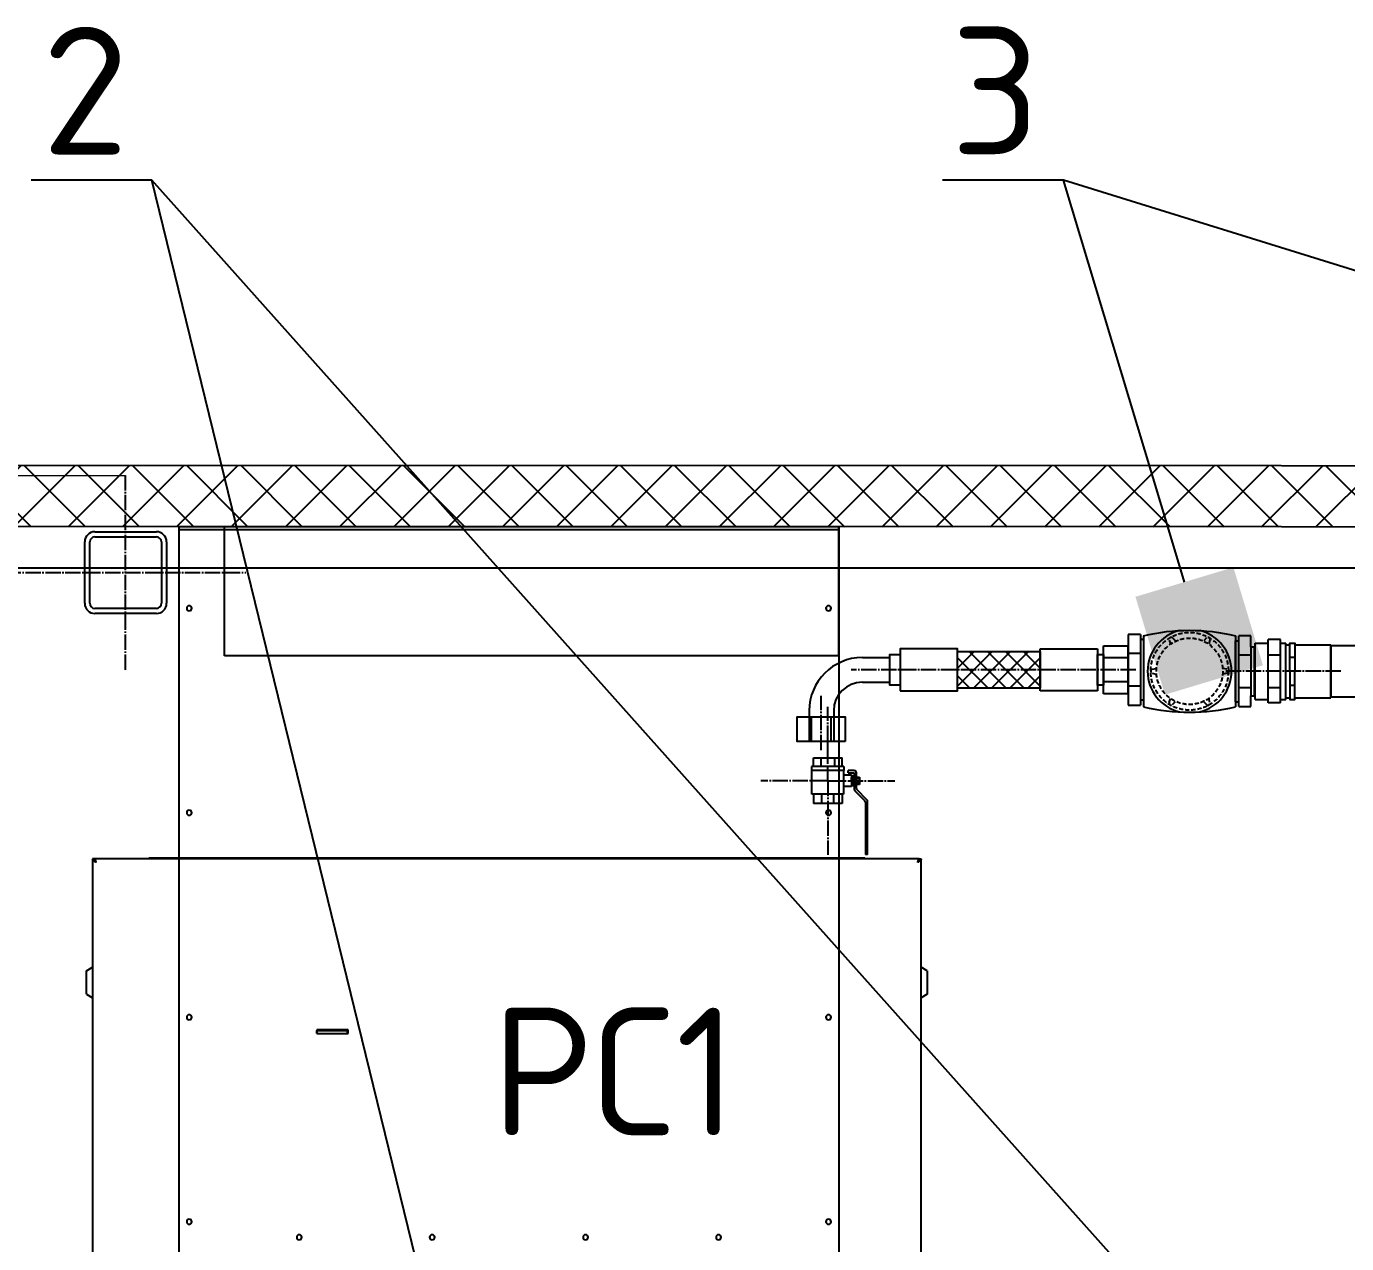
# Model space of a CAD drawing. Header units: millimetres. Extents: x 3795014 to 4300160, y 3869364 to 4016788.
# Drawn here: x 3862513 to 3863803, y 4010366 to 4011557 of the extents above; entities that cross this region are included whole.
import ezdxf
from ezdxf import colors
from ezdxf.entities.mleader import LeaderData, LeaderLine
from ezdxf.math import Vec2, Vec3

# ---------------------------------------------------------------- set-up
doc = ezdxf.new("R2010")
doc.units = ezdxf.units.MM
for name, pattern in [('K5LT_AXLED', [19.5, 15, -1.5, 1.5, -1.5]), ('K5LT_BASIC', [0]), ('K5LT_DASHED', [6, 4, -2]), ('K5LT_THIN', [0]), ('осевая2', [28.575, 19.05, -3.175, 3.175, -3.175])]:
    doc.linetypes.add(name, pattern=pattern)
for name, color, linetype, lineweight in [('выноска', 7, 'Continuous', 18), ('оси', 7, 'осевая2', 13), ('текст', 7, 'Continuous', 20)]:
    doc.layers.add(name, color=color, linetype=linetype, lineweight=lineweight)
doc.layers.add('Системный слой', color=7, linetype='Continuous')
doc.styles.add('ISOCPEUR', font='isocpeur.ttf')

# ---------------------------------------------------------------- blocks, each defined once
blk = doc.blocks.new('_BoxFilled')
at = {"color": 0, "linetype": 'ByBlock', "lineweight": -2}
blk.add_line((-0.5, 0), (-1, 0), dxfattribs=at)
at = {"color": 0, "linetype": 'ByBlock', "lineweight": 20}
blk.add_solid([(-0.5, 0.5), (0.5, 0.5), (-0.5, -0.5), (0.5, -0.5)], dxfattribs=at)

msp = doc.modelspace()

# ---------------------------------------------------------------- hatches: boundary and pattern name
at = {"layer": 'Системный слой'}
h = msp.add_hatch(dxfattribs=at)
h.set_pattern_fill('', color=256, scale=25, angle=45, style=0, pattern_type=0)
h.set_pattern_definition([(45, (3858796.43, 3999302.34), (-26.5165, 26.5165), []), (135, (3858796.43, 3999302.34), (-26.5165, -26.5165), [])])
h.paths.add_polyline_path([(3865959.3, 4011127.2), (3861519.3, 4011127.7), (3861519.3, 4011127.2), (3861519.3, 4011067.7), (3865889.3, 4011067.2), (3865949.3, 4011067.2), (3865959.3, 4011067.2), (3865959.3, 4011111.7)])
h = msp.add_hatch(dxfattribs=at)
h.set_pattern_fill('', color=256, scale=25, angle=45, style=0, pattern_type=0)
h.set_pattern_definition([(45, (3858796.43, 3999302.341), (-8.838835, 8.838835), []), (135, (3858796.43, 3999302.341), (-8.838835, -8.838835), [])])
h.paths.add_polyline_path([(3863503.7, 4010909.5), (3863422.9, 4010909.5), (3863422.9, 4010945.5), (3863503.7, 4010945.5)])

# ---------------------------------------------------------------- linework, layer by layer
at = {"layer": 'оси', "ltscale": 25}
msp.add_line((3860719.3, 4011117.7), (3862609.5, 4011117.7), dxfattribs=at)
at = {"layer": 'Системный слой', "linetype": 'K5LT_AXLED'}
for p, q in [((3862609.6, 4010927.6), (3862609.6, 4011117.6)), ((3862492.1, 4011022.6), (3862727.1, 4011022.6)), ((3863597.2, 4010927.5), (3863318.8, 4010927.5)), ((3863797.8, 4010926.1), (3863684.8, 4010926.1)), ((3863289.7, 4010849.1), (3863289.7, 4010902.1)), ((3863296.1, 4010819), (3863296.1, 4010891.3)), ((3863296.1, 4010836.7), (3863296.1, 4010865.2)), ((3863296.1, 4010819), (3863230.5, 4010819)), ((3863296.1, 4010819), (3863296.1, 4010746.7)), ((3863296.1, 4010819), (3863361.6, 4010819))]:
    msp.add_line(p, q, dxfattribs=at)
at = {"layer": 'Системный слой', "linetype": 'K5LT_BASIC'}
for p, q in [((3862661.8, 4011067.7), (3863306.8, 4011067.7)), ((3862661.8, 4011064.6), (3862661.8, 4011067.7)), ((3862706.4, 4011067.7), (3863306.4, 4011067.7)), ((3862706.4, 4010941.2), (3862706.4, 4011067.7)), ((3863306.4, 4011067.7), (3863306.4, 4010941.2)), ((3863306.8, 4011067.7), (3863306.8, 4011064.6)), ((3862661.8, 4009890.5), (3862661.8, 4011064.6)), ((3863306.8, 4011064.6), (3863306.8, 4009890.5)), ((3863565.7, 4010904), (3863565.7, 4010951)), ((3863565.7, 4010951), (3863589.7, 4010951)), ((3863589.7, 4010962.1), (3863589.7, 4010951.4)), ((3863601.7, 4010962.1), (3863589.7, 4010962.1)), ((3863589.7, 4010903.6), (3863589.7, 4010951.4)), ((3863589.7, 4010951), (3863589.7, 4010904)), ((3863601.7, 4010962.1), (3863601.7, 4010892.9)), ((3863601.7, 4010957.5), (3863601.7, 4010957.3)), ((3863604.7, 4010957.3), (3863601.7, 4010957.3)), ((3863604.7, 4010960.9), (3863604.7, 4010891.3)), ((3863604.7, 4010957.3), (3863604.7, 4010897.7)), ((3863694.8, 4010960.9), (3863694.8, 4010891.3)), ((3863694.8, 4010955.9), (3863697.8, 4010955.9)), ((3863694.8, 4010896.3), (3863694.8, 4010955.9)), ((3863709.8, 4010960.8), (3863697.8, 4010960.8)), ((3863697.8, 4010891.5), (3863697.8, 4010960.8)), ((3863697.8, 4010955.9), (3863697.8, 4010956.1)), ((3863709.8, 4010950), (3863709.8, 4010960.8)), ((3863709.8, 4010950), (3863713.8, 4010950)), ((3863709.8, 4010950), (3863709.8, 4010902.2)), ((3863712.8, 4010950), (3863712.8, 4010902.2)), ((3863713.8, 4010898.6), (3863713.8, 4010953.6)), ((3863713.8, 4010953.6), (3863726.8, 4010953.6)), ((3863726.8, 4010895.1), (3863726.8, 4010957.1)), ((3863738.8, 4010957.1), (3863726.8, 4010957.1)), ((3863738.8, 4010895.1), (3863738.8, 4010957.1)), ((3863738.8, 4010953.6), (3863743.8, 4010953.6)), ((3863743.8, 4010898.6), (3863743.8, 4010953.6)), ((3863743.8, 4010952.1), (3863747.8, 4010952.1)), ((3863752.8, 4010952.1), (3863787.8, 4010952.1)), ((3863787.8, 4010900.1), (3863787.8, 4010952.1)), ((3863818.8, 4010951.1), (3863787.8, 4010951.1)), ((3863787.8, 4010951.1), (3863787.8, 4010901.1)), ((3863306.4, 4010941.2), (3862706.4, 4010941.2)), ((3863329.9, 4010939.5), (3863356.9, 4010939.5)), ((3863503.7, 4010907), (3863503.7, 4010948)), ((3863503.7, 4010948), (3863559.7, 4010948)), ((3863559.7, 4010948), (3863559.7, 4010907)), ((3863559.7, 4010912.5), (3863559.7, 4010942.5)), ((3863559.7, 4010942.5), (3863565.7, 4010942.5)), ((3863565.7, 4010942.5), (3863565.7, 4010912.5)), ((3863589.7, 4010939.2), (3863565.7, 4010939.2)), ((3863601.7, 4010943.5), (3863589.7, 4010943.5)), ((3863697.8, 4010942.1), (3863709.8, 4010942.1)), ((3863726.8, 4010942.1), (3863738.8, 4010942.1)), ((3863747.8, 4010939.9), (3863752.8, 4010939.9)), ((3863732.8, 4010926.1), (3863732.8, 4010926.1)), ((3863329.9, 4010915.5), (3863356.9, 4010915.5)), ((3863565.7, 4010912.5), (3863559.7, 4010912.5)), ((3863589.7, 4010915.8), (3863565.7, 4010915.8)), ((3863601.7, 4010911.5), (3863589.7, 4010911.5)), ((3863747.8, 4010912.4), (3863752.8, 4010912.4)), ((3863559.7, 4010907), (3863503.7, 4010907)), ((3863589.7, 4010904), (3863565.7, 4010904)), ((3863589.7, 4010903.6), (3863589.7, 4010892.9)), ((3863697.8, 4010910.1), (3863709.8, 4010910.1)), ((3863709.8, 4010891.5), (3863709.8, 4010902.2)), ((3863709.8, 4010902.2), (3863713.8, 4010902.2)), ((3863713.8, 4010898.6), (3863726.8, 4010898.6)), ((3863726.8, 4010910.1), (3863738.8, 4010910.1)), ((3863738.8, 4010898.6), (3863743.8, 4010898.6)), ((3863743.8, 4010900.1), (3863747.8, 4010900.1)), ((3863752.8, 4010900.1), (3863787.8, 4010900.1)), ((3863787.8, 4010901.1), (3863818.8, 4010901.1)), ((3863277.9, 4010887.5), (3863277.9, 4010857.5)), ((3863301.9, 4010887.5), (3863301.9, 4010857.5)), ((3863589.7, 4010892.9), (3863601.7, 4010892.9)), ((3863601.7, 4010897.7), (3863601.7, 4010897.5)), ((3863604.7, 4010897.7), (3863601.7, 4010897.7)), ((3863694.8, 4010896.3), (3863697.8, 4010896.3)), ((3863697.8, 4010896.2), (3863697.8, 4010896.3)), ((3863697.8, 4010891.5), (3863709.8, 4010891.5)), ((3863738.8, 4010895.1), (3863726.8, 4010895.1)), ((3863280.1, 4010857.5), (3863280.1, 4010881.5)), ((3863299.4, 4010857.5), (3863299.4, 4010881.5)), ((3863282, 4010833), (3863282, 4010841.3)), ((3863289.4, 4010841.3), (3863289.4, 4010833)), ((3863302.7, 4010841.3), (3863302.7, 4010833)), ((3863310.1, 4010833), (3863310.1, 4010841.3)), ((3863311.6, 4010833), (3863280.3, 4010833)), ((3863280.3, 4010833), (3863280.3, 4010828.9)), ((3863311.9, 4010828.9), (3863280.3, 4010828.9)), ((3863311.9, 4010833), (3863311.6, 4010833)), ((3863311.6, 4010824.7), (3863319.4, 4010824.7)), ((3863311.9, 4010833), (3863311.9, 4010828.9)), ((3863322, 4010828.9), (3863315.9, 4010828.9)), ((3863315.9, 4010826.8), (3863315.9, 4010828.9)), ((3863315.9, 4010826.8), (3863322, 4010826.8)), ((3863319.4, 4010824.7), (3863319.4, 4010813.3)), ((3863320.5, 4010822.1), (3863320.5, 4010823.7)), ((3863320.5, 4010823.7), (3863322, 4010823.7)), ((3863322, 4010820.8), (3863320.5, 4010820.8)), ((3863322, 4010826.8), (3863322, 4010810.6)), ((3863322, 4010823.7), (3863322, 4010814.3)), ((3863324.1, 4010811.5), (3863324.1, 4010826.8)), ((3863324.1, 4010815.4), (3863324.1, 4010822.6)), ((3863324.1, 4010822.6), (3863327.2, 4010822.6)), ((3863327.2, 4010820.8), (3863324.1, 4010820.8)), ((3863327.2, 4010822.6), (3863327.2, 4010815.4)), ((3863319.4, 4010813.3), (3863311.6, 4010813.3)), ((3863322, 4010817), (3863320.5, 4010817)), ((3863320.5, 4010815.9), (3863320.5, 4010814.3)), ((3863320.5, 4010814.3), (3863322, 4010814.3)), ((3863322.6, 4010809.2), (3863332.3, 4010799.5)), ((3863327.2, 4010817), (3863324.1, 4010817)), ((3863327.2, 4010815.4), (3863324.1, 4010815.4)), ((3863334.4, 4010800.3), (3863324.7, 4010810)), ((3863311.6, 4010806), (3863280.5, 4010806)), ((3863282, 4010806), (3863282, 4010796.7)), ((3863310.1, 4010796.7), (3863282, 4010796.7)), ((3863290.1, 4010796.7), (3863290.1, 4010806)), ((3863302, 4010796.7), (3863302, 4010806)), ((3863310.1, 4010806), (3863310.1, 4010796.7)), ((3863332.9, 4010798), (3863332.9, 4010746.9)), ((3863335, 4010746.9), (3863335, 4010798.9)), ((3862632.3, 4010743.5), (3862642.3, 4010743.5)), ((3862632.3, 4010743.5), (3862632.3, 4010742.5)), ((3862632.3, 4010742.5), (3862632.3, 4010743.5)), ((3862642.3, 4010743.5), (3863322.3, 4010743.5)), ((3863322.3, 4010743.5), (3863332.3, 4010743.5)), ((3863332.3, 4010743.5), (3863332.3, 4010742.5)), ((3863335, 4010746.9), (3863332.9, 4010746.9)), ((3862577.3, 4010742.5), (3862577.3, 4009689)), ((3862578.8, 4010742.5), (3862577.3, 4010742.5)), ((3862578.8, 4010742), (3862579.1, 4010742)), ((3863385.5, 4010742.5), (3862579.1, 4010742.5)), ((3862579.1, 4010741.2), (3862579.1, 4010742.5)), ((3863385.5, 4010741.2), (3863385.5, 4010742.5)), ((3863385.5, 4010742), (3863385.7, 4010742)), ((3863385.8, 4010742.5), (3863387.3, 4010742.5)), ((3863387.3, 4009689), (3863387.3, 4010742.5)), ((3862571.3, 4010633.2), (3862577.3, 4010636.7)), ((3862571.3, 4010621.7), (3862571.3, 4010633.2)), ((3863393.3, 4010633.2), (3863387.3, 4010636.7)), ((3863393.3, 4010633.2), (3863393.3, 4010621.7)), ((3862571.3, 4010610.2), (3862571.3, 4010621.7)), ((3863393.3, 4010621.7), (3863393.3, 4010610.2)), ((3862571.3, 4010610.2), (3862577.3, 4010606.7)), ((3863393.3, 4010610.2), (3863387.3, 4010606.7)), ((3862796.4, 4010575.3), (3862796.4, 4010571.7)), ((3862827, 4010575.3), (3862796.4, 4010575.3)), ((3862796.4, 4010571.7), (3862796.4, 4010574.7)), ((3862796.4, 4010574.7), (3862826.4, 4010574.7)), ((3862796.4, 4010571.7), (3862826.4, 4010571.7)), ((3862796.4, 4010571.7), (3862827, 4010571.7)), ((3862801.4, 4010574.8), (3862801.4, 4010575.3)), ((3862803.4, 4010574.8), (3862801.4, 4010574.8)), ((3862801.4, 4010574.8), (3862801.4, 4010574.7)), ((3862803.4, 4010574.8), (3862819.4, 4010574.8)), ((3862821.4, 4010574.8), (3862819.4, 4010574.8)), ((3862821.4, 4010575.3), (3862821.4, 4010574.8)), ((3862821.4, 4010574.7), (3862821.4, 4010574.8)), ((3862826.4, 4010571.7), (3862826.4, 4010574.7)), ((3862827, 4010574.7), (3862826.4, 4010574.7)), ((3862827, 4010571.7), (3862827, 4010575.3))]:
    msp.add_line(p, q, dxfattribs=at)
at = {"layer": 'Системный слой', "linetype": 'K5LT_THIN'}
for p, q in [((3862579.6, 4011062.6), (3862639.6, 4011062.6)), ((3862579.6, 4011057.6), (3862639.6, 4011057.6)), ((3863306.8, 4011064.6), (3862661.8, 4011064.6)), ((3862569.6, 4010992.6), (3862569.6, 4011052.6)), ((3862574.6, 4010992.6), (3862574.6, 4011052.6)), ((3862644.6, 4011052.6), (3862644.6, 4010992.6)), ((3862649.6, 4011052.6), (3862649.6, 4010992.6)), ((3861659.3, 4011027.2), (3864827.5, 4011027.2)), ((3862639.6, 4010987.6), (3862579.6, 4010987.6)), ((3862639.6, 4010982.6), (3862579.6, 4010982.6)), ((3863604.7, 4010956.3), (3863604.7, 4010957.3)), ((3863694.8, 4010954.9), (3863694.8, 4010955.9)), ((3863712.8, 4010949.3), (3863712.8, 4010950)), ((3863422.9, 4010909.5), (3863422.9, 4010945.5)), ((3863422.9, 4010945.5), (3863503.7, 4010945.5)), ((3863503.7, 4010945.5), (3863503.7, 4010909.5)), ((3863712.8, 4010949.3), (3863713.8, 4010949.3)), ((3863503.7, 4010909.5), (3863422.9, 4010909.5)), ((3863604.7, 4010898.7), (3863604.7, 4010897.7)), ((3863712.8, 4010903), (3863712.8, 4010902.2)), ((3863712.8, 4010903), (3863713.8, 4010903)), ((3863694.8, 4010897.3), (3863694.8, 4010896.3))]:
    msp.add_line(p, q, dxfattribs=at)
at = {"layer": 'Системный слой', "linetype": 'K5LT_DASHED'}
for p, q in [((3863629.9, 4010956.7), (3863631.1, 4010952.7)), ((3863633.2, 4010958.7), (3863636.1, 4010955.6)), ((3863666.3, 4010958.7), (3863663.5, 4010955.6)), ((3863669.7, 4010956.7), (3863668.5, 4010952.8)), ((3863613.3, 4010928.1), (3863617.4, 4010929)), ((3863613.3, 4010924.2), (3863617.4, 4010923.2)), ((3863686.2, 4010928.1), (3863682.2, 4010929)), ((3863686.2, 4010924.2), (3863682.2, 4010923.2)), ((3863629.9, 4010895.5), (3863631.1, 4010899.5)), ((3863669.7, 4010895.5), (3863668.5, 4010899.5)), ((3863633.2, 4010893.6), (3863636.1, 4010896.6)), ((3863666.3, 4010893.6), (3863663.5, 4010896.6))]:
    msp.add_line(p, q, dxfattribs=at)
at = {"layer": 'Системный слой', "linetype": 'K5LT_THIN'}
msp.add_lwpolyline([(3865959.3, 4011067.2), (3861519.3, 4011067.7), (3861519.3, 4011127.7), (3865959.3, 4011127.2)], close=True, dxfattribs=at)
at = {"layer": 'Системный слой', "linetype": 'K5LT_BASIC'}
for points in [[(3863747.8, 4010926.1), (3863747.8, 4010953.6), (3863752.8, 4010953.6), (3863752.8, 4010926.1)], [(3863747.8, 4010926.1), (3863747.8, 4010898.6), (3863752.8, 4010898.6), (3863752.8, 4010926.1)], [(3863282, 4010841.3), (3863310.1, 4010841.3)], [(3863280.5, 4010806), (3863280.5, 4010828.9)], [(3863311.6, 4010828.9), (3863311.6, 4010806)], [(3863319.4, 4010819), (3863319.4, 4010822.1), (3863320.5, 4010822.1), (3863320.5, 4010819)], [(3863319.4, 4010819), (3863319.4, 4010815.9), (3863320.5, 4010815.9), (3863320.5, 4010819)]]:
    msp.add_lwpolyline(points, dxfattribs=at)
for points in [[(3863366.9, 4010912.5), (3863356.9, 4010912.5), (3863356.9, 4010942.5), (3863366.9, 4010942.5)], [(3863366.9, 4010907), (3863422.9, 4010907), (3863422.9, 4010948), (3863366.9, 4010948)], [(3863313.2, 4010857.5), (3863266.2, 4010857.5), (3863266.2, 4010881.5), (3863313.2, 4010881.5)]]:
    msp.add_lwpolyline(points, close=True, dxfattribs=at)
at = {"layer": 'Системный слой', "linetype": 'K5LT_DASHED'}
for radius in [38, 32.5]:
    msp.add_circle((3863649.8, 4010926.1), radius, dxfattribs=at)
at = {"layer": 'Системный слой', "linetype": 'K5LT_THIN'}
for centre, radius, start, end in [((3862579.6, 4011052.6), 10, 90, 180), ((3862579.6, 4011052.6), 5, 90, 180), ((3862639.6, 4011052.6), 10, 0, 90), ((3862639.6, 4011052.6), 5, 0, 90), ((3862579.6, 4010992.6), 10, 180, 270), ((3862579.6, 4010992.6), 5, 180, 270), ((3862639.6, 4010992.6), 5, 270, 0), ((3862639.6, 4010992.6), 10, 270, 0)]:
    msp.add_arc(centre, radius, start, end, dxfattribs=at)
at = {"layer": 'Системный слой', "linetype": 'K5LT_BASIC'}
for centre, radius, start, end in [((3862671.8, 4010987.7), 2.5, 90, 270), ((3862671.8, 4010987.7), 2.5, 270, 90), ((3863296.8, 4010987.7), 2.5, 90, 270), ((3863296.8, 4010987.7), 2.5, 270, 90), ((3863649.8, 4010926.1), 41, 104.0586, 255.9414), ((3863649.8, 4010926.1), 41, 284.0586, 75.9414), ((3863329.9, 4010887.5), 52, 90, 180), ((3863329.9, 4010887.5), 28, 90, 180), ((3863322, 4010826.8), 2.08, 0, 90), ((3863324.1, 4010810.6), 2.08, 180, 225), ((3863326.2, 4010811.5), 2.08, 180, 225), ((3863330.8, 4010798), 2.08, 0, 45), ((3863332.9, 4010798.9), 2.08, 0, 45), ((3862671.8, 4010787.7), 2.5, 90, 270), ((3862671.8, 4010787.7), 2.5, 270, 90), ((3863296.8, 4010787.7), 2.5, 90, 270), ((3863296.8, 4010787.7), 2.5, 270, 90), ((3862580.6, 4010738.7), 3.3, 117.0357, 119.5376), ((3862580.6, 4010738.7), 1.8, 112.0172, 119.2103), ((3863384, 4010738.7), 1.8, 60.7897, 67.983), ((3863384, 4010738.7), 3.3, 60.4624, 62.9643), ((3862671.8, 4010587.7), 2.5, 90, 270), ((3862671.8, 4010587.7), 2.5, 270, 90), ((3863296.8, 4010587.7), 2.5, 90, 270), ((3863296.8, 4010587.7), 2.5, 270, 90), ((3862671.8, 4010387.7), 2.5, 90, 270), ((3862671.8, 4010387.7), 2.5, 270, 90), ((3863296.8, 4010387.7), 2.5, 90, 270), ((3863296.8, 4010387.7), 2.5, 270, 90), ((3862779.3, 4010372.5), 2.5, 90, 270), ((3862779.3, 4010372.5), 2.5, 270, 90), ((3862909.3, 4010372.5), 2.5, 90, 270), ((3862909.3, 4010372.5), 2.5, 270, 90), ((3863059.3, 4010372.5), 2.5, 90, 270), ((3863059.3, 4010372.5), 2.5, 270, 90), ((3863189.3, 4010372.5), 2.5, 90, 270), ((3863189.3, 4010372.5), 2.5, 270, 90)]:
    msp.add_arc(centre, radius, start, end, dxfattribs=at)
at = {"layer": 'Системный слой', "linetype": 'K5LT_DASHED'}
for centre, start, end in [((3863631.8, 4010957.3), 42.8406, 196.9032), ((3863667.8, 4010957.3), 342.8406, 136.9032), ((3863613.8, 4010926.1), 102.8406, 256.9032), ((3863685.8, 4010926.1), 282.8406, 76.9032), ((3863631.8, 4010894.9), 162.8406, 316.9032), ((3863667.8, 4010894.9), 222.8406, 16.9032)]:
    msp.add_arc(centre, 2, start, end, dxfattribs=at)
at = {"layer": 'Системный слой', "linetype": 'K5LT_BASIC'}
for points, knots in [([(3863604.7, 4010960.9), (3863619.7, 4010964.4), (3863634.8, 4010966.2), (3863649.8, 4010966.2), (3863664.8, 4010966.2), (3863679.8, 4010964.4), (3863694.8, 4010960.9)], [0, 0, 0, 0, 1, 1, 1, 2, 2, 2, 2]), ([(3863604.7, 4010891.3), (3863619.7, 4010887.8), (3863634.8, 4010886), (3863649.8, 4010886), (3863664.8, 4010886), (3863679.8, 4010887.8), (3863694.8, 4010891.3)], [0, 0, 0, 0, 1, 1, 1, 2, 2, 2, 2]), ([(3862580.6, 4010739.2), (3862580.2, 4010739.4), (3862579.7, 4010739.7), (3862578.9, 4010740.3), (3862578.6, 4010740.5), (3862578, 4010741.1), (3862577.7, 4010741.4), (3862577.4, 4010741.9), (3862577.3, 4010742.2), (3862577.3, 4010742.5)], [0, 0, 0, 0, 0.25, 0.25, 0.5, 0.5, 0.75, 0.75, 1, 1, 1, 1]), ([(3862580.6, 4010739.2), (3862580.4, 4010739.4), (3862580.1, 4010739.7), (3862579.7, 4010740.3), (3862579.5, 4010740.5), (3862579.2, 4010741.1), (3862579, 4010741.4), (3862578.8, 4010741.9), (3862578.8, 4010742.2), (3862578.8, 4010742.5)], [0, 0, 0, 0, 0.25, 0.25, 0.5, 0.5, 0.75, 0.75, 1, 1, 1, 1]), ([(3862579.1, 4010742.5), (3862579.2, 4010742.5), (3862579.2, 4010742.4), (3862579.3, 4010742.4), (3862579.4, 4010742.3), (3862579.5, 4010742.1), (3862579.6, 4010742), (3862579.7, 4010741.8), (3862579.8, 4010741.7), (3862579.9, 4010741.3), (3862580, 4010741.2), (3862580.1, 4010740.8), (3862580.2, 4010740.6), (3862580.3, 4010740.2), (3862580.3, 4010740), (3862580.5, 4010739.6), (3862580.5, 4010739.4), (3862580.6, 4010739.2)], [0, 0, 0, 0, 0.00067082, 0.00067082, 0.00134164, 0.00134164, 0.00201246, 0.00201246, 0.002683281, 0.002683281, 0.003354101, 0.003354101, 0.004024921, 0.004024921, 0.004695741, 0.004695741, 0.005366561, 0.005366561, 0.005366561, 0.005366561]), ([(3862579.3, 4010740.9), (3862579.3, 4010740.9), (3862579.4, 4010740.9), (3862579.6, 4010740.7), (3862579.7, 4010740.6), (3862580, 4010740.3), (3862580.1, 4010740.1), (3862580.3, 4010739.6), (3862580.5, 4010739.4), (3862580.6, 4010739.2)], [0.00032335, 0.00032335, 0.00032335, 0.00032335, 0.000796863, 0.000796863, 0.001593725, 0.001593725, 0.002390588, 0.002390588, 0.003187451, 0.003187451, 0.003187451, 0.003187451]), ([(3863384, 4010739.2), (3863384.1, 4010739.4), (3863384.1, 4010739.6), (3863384.2, 4010740), (3863384.3, 4010740.2), (3863384.4, 4010740.6), (3863384.5, 4010740.8), (3863384.6, 4010741.2), (3863384.7, 4010741.3), (3863384.8, 4010741.6), (3863384.9, 4010741.8), (3863385, 4010742), (3863385.1, 4010742.1), (3863385.2, 4010742.3), (3863385.2, 4010742.4), (3863385.4, 4010742.4), (3863385.4, 4010742.5), (3863385.5, 4010742.5)], [0, 0, 0, 0, 0.00067082, 0.00067082, 0.00134164, 0.00134164, 0.00201246, 0.00201246, 0.00268328, 0.00268328, 0.003354101, 0.003354101, 0.004024921, 0.004024921, 0.004695741, 0.004695741, 0.005366561, 0.005366561, 0.005366561, 0.005366561]), ([(3863385.8, 4010742.5), (3863385.8, 4010742.2), (3863385.8, 4010741.9), (3863385.6, 4010741.4), (3863385.4, 4010741.1), (3863385.1, 4010740.5), (3863384.9, 4010740.3), (3863384.5, 4010739.7), (3863384.2, 4010739.4), (3863384, 4010739.2)], [0, 0, 0, 0, 0.25, 0.25, 0.5, 0.5, 0.75, 0.75, 1, 1, 1, 1]), ([(3863387.3, 4010742.5), (3863387.3, 4010742.2), (3863387.2, 4010741.9), (3863386.9, 4010741.4), (3863386.6, 4010741.1), (3863386, 4010740.5), (3863385.7, 4010740.3), (3863384.9, 4010739.7), (3863384.4, 4010739.4), (3863384, 4010739.2)], [0, 0, 0, 0, 0.25, 0.25, 0.5, 0.5, 0.75, 0.75, 1, 1, 1, 1]), ([(3863384, 4010739.2), (3863384.1, 4010739.4), (3863384.2, 4010739.6), (3863384.5, 4010740.1), (3863384.6, 4010740.3), (3863384.9, 4010740.6), (3863385, 4010740.7), (3863385.2, 4010740.9), (3863385.3, 4010740.9), (3863385.3, 4010740.9)], [0, 0, 0, 0, 0.000796363, 0.000796363, 0.001592726, 0.001592726, 0.002389089, 0.002389089, 0.002862237, 0.002862237, 0.002862237, 0.002862237])]:
    msp.add_open_spline(points, degree=3, knots=knots, dxfattribs=at)
for points in [[(3862579.9, 4010740), (3862579.9, 4010740.1), (3862580, 4010740.1), (3862580, 4010740.2)], [(3863384.6, 4010740.2), (3863384.6, 4010740.1), (3863384.7, 4010740.1), (3863384.7, 4010740)]]:
    msp.add_open_spline(points, degree=3, dxfattribs=at)

# ---------------------------------------------------------------- texts
at = {"layer": 'текст', "color": 7, "insert": (3862967.2, 4010597), "char_height": 125, "attachment_point": 1, "style": 'ISOCPEUR'}
msp.add_mtext('{\\W0.965;РС1}', dxfattribs=at)

# ---------------------------------------------------------------- leaders
at = {"layer": 'выноска', "lineweight": 20, "ltscale": 100}
ml = msp.add_multileader_mtext('Standard', dxfattribs=at)
ml.set_content('2', color=256, style='ISOCPEUR')
ml.set_leader_properties()
ml.set_arrow_properties(name='BOXFILLED')
ml.build(insert=Vec2(0, 0))
ml.multileader.update_dxf_attribs({"text_left_attachment_type": 6, "text_right_attachment_type": 6, "dogleg_length": 0.36, "arrow_head_size": 100, "scale": 50})
ctx = ml.context
ctx.base_point, ctx.scale, ctx.char_height, ctx.arrow_head_size, ctx.landing_gap_size, ctx.plane_origin = Vec3(3862545.8, 4011406.5), 50, 125, 100, 4.5, Vec3(3862838.7, 4010915.9)
ctx.left_attachment, ctx.right_attachment, ctx.text_align_type = 6, 6, 2
notes = []
notes.append((ctx, [(0, (1, 1, 0), (3862635.3, 4011406.5), (-1, 0), 18, [(0, [(3863089.6, 4009547.9)], 0, []), (1, [(3864291.7, 4009550)], 0, [])])]))
ctx.mtext.insert, ctx.mtext.alignment, ctx.mtext.flow_direction = Vec3(3862612.8, 4011556.5), 3, 5
ml = msp.add_multileader_mtext('Standard', dxfattribs=at)
ml.set_content('3', color=256, style='ISOCPEUR')
ml.set_leader_properties()
ml.set_arrow_properties(name='BOXFILLED')
ml.build(insert=Vec2(0, 0))
ml.multileader.update_dxf_attribs({"text_left_attachment_type": 6, "text_right_attachment_type": 6, "dogleg_length": 0.36, "arrow_head_size": 100, "scale": 50})
ctx = ml.context
ctx.base_point, ctx.scale, ctx.char_height, ctx.arrow_head_size, ctx.landing_gap_size, ctx.plane_origin = Vec3(3863436.9, 4011406.5), 50, 125, 100, 4.5, Vec3(3863729.9, 4010915.9)
ctx.left_attachment, ctx.right_attachment, ctx.text_align_type = 6, 6, 2
notes.append((ctx, [(0, (1, 1, 0), (3863526.4, 4011406.5), (-1, 0), 18, [(0, [(3863659.2, 4010965.5)], 0, []), (1, [(3864951.8, 4010963.7)], 0, [])])]))
ctx.mtext.insert, ctx.mtext.alignment, ctx.mtext.flow_direction = Vec3(3863503.9, 4011556.5), 3, 5
for ctx, leaders in notes:
    for number, flags, end, landing, length, lines in leaders:
        leader = LeaderData()
        leader.index, (leader.has_last_leader_line, leader.has_dogleg_vector, leader.attachment_direction) = number, flags
        leader.last_leader_point, leader.dogleg_vector, leader.dogleg_length = Vec3(end), Vec3(landing), length
        for number, points, colour, breaks in lines:
            line = LeaderLine()
            line.index, line.vertices, line.color, line.breaks = number, Vec3.list(points), colors.encode_raw_color(colour), breaks
            leader.lines.append(line)
        ctx.leaders.append(leader)

doc.saveas('drawing.dxf')
